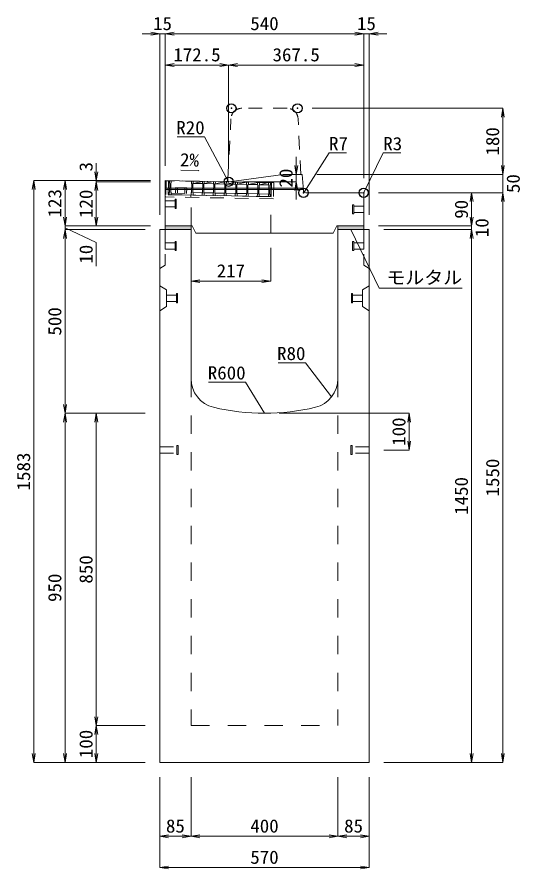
# Model space of a CAD drawing. Units: millimetres at full size. Extents: x -1809 to 57027, y -20349 to 17321.
# Drawn here: x 42395 to 43764, y -10886 to -8568 of the extents above; entities that cross this region are included whole.
import ezdxf
from ezdxf.enums import TextEntityAlignment as Align

# ---------------------------------------------------------------- set-up
doc = ezdxf.new("R2010")
doc.units = ezdxf.units.MM
doc.header["$LTSCALE"] = 50
doc.header["$PDMODE"] = 32
doc.header["$PDSIZE"] = 25
doc.linetypes.add('USER1', pattern=[2, 1, -1])
doc.linetypes.add('USER2', pattern=[1.35, 0.75, -0.6])
for name, color, linetype, lineweight in [('インサート', 3, 'USER2', 9), ('グレーチング', 7, 'USER2', 9), ('モルタル', 7, 'Continuous', 9), ('受枠', 3, 'USER2', 9), ('寸法線', 7, 'Continuous', 13), ('引出線', 4, 'Continuous', 13), ('本体', 2, 'Continuous', 13), ('目地', 132, 'Continuous', 9)]:
    doc.layers.add(name, color=color, linetype=linetype, lineweight=lineweight)
doc.layers.add('作業エリア', color=11, linetype='Continuous')
doc.styles.add('ＭＳ 明朝', font='')
doc.styles.get('ＭＳ 明朝').set_extended_font_data('MS Mincho')

# ---------------------------------------------------------------- blocks, each defined once
blk = doc.blocks.new('open_arrow')
at = {"color": 0, "linetype": 'Continuous', "lineweight": -2}
blk.add_lwpolyline([(7.5, 1.25), (0, 0), (7.5, -1.25)], dxfattribs=at)

msp = doc.modelspace()

# ---------------------------------------------------------------- hatches: boundary and pattern name
at = {"layer": 'モルタル'}
for points in [[(42868.24, -9146.05), (42868.24, -9136.05), (42798.24, -9136.05), (42798.24, -9146.05)], [(43338.24, -9146.05), (43338.24, -9136.05), (43268.24, -9136.05), (43268.24, -9146.05)]]:
    msp.add_hatch(color=256, dxfattribs=at).paths.add_polyline_path(points)

# ---------------------------------------------------------------- linework, layer by layer
at = {"layer": 'インサート'}
for p, q in [((42828.24, -9063.55), (42825.24, -9063.55)), ((42825.24, -9063.55), (42825.24, -9088.55)), ((42828.24, -9088.55), (42828.24, -9063.55)), ((42798.24, -9067.55), (42825.24, -9067.55)), ((42798.24, -9067.55), (42798.24, -9084.55)), ((42798.24, -9084.55), (42825.24, -9084.55)), ((43308.24, -9078.55), (43311.24, -9078.55)), ((43308.24, -9103.55), (43308.24, -9078.55)), ((43311.24, -9078.55), (43311.24, -9103.55)), ((43338.24, -9082.55), (43311.24, -9082.55)), ((43338.24, -9082.55), (43338.24, -9099.55)), ((42825.24, -9088.55), (42828.24, -9088.55)), ((43311.24, -9103.55), (43308.24, -9103.55)), ((43338.24, -9099.55), (43311.24, -9099.55)), ((42828.24, -9178.55), (42825.24, -9178.55)), ((42825.24, -9178.55), (42825.24, -9203.55)), ((42828.24, -9203.55), (42828.24, -9178.55)), ((43308.24, -9178.55), (43311.24, -9178.55)), ((43308.24, -9203.55), (43308.24, -9178.55)), ((43311.24, -9178.55), (43311.24, -9203.55)), ((42798.24, -9182.55), (42825.24, -9182.55)), ((42798.24, -9182.55), (42798.24, -9199.55)), ((42798.24, -9199.55), (42825.24, -9199.55)), ((42825.24, -9203.55), (42828.24, -9203.55)), ((43311.24, -9203.55), (43308.24, -9203.55)), ((43338.24, -9182.55), (43311.24, -9182.55)), ((43338.24, -9199.55), (43311.24, -9199.55)), ((43338.24, -9182.55), (43338.24, -9199.55)), ((42801.44, -9324.55), (42828.44, -9324.55)), ((42801.44, -9324.55), (42801.44, -9341.55)), ((42801.44, -9341.55), (42828.44, -9341.55)), ((42831.44, -9320.55), (42828.44, -9320.55)), ((42828.44, -9320.55), (42828.44, -9345.55)), ((42831.44, -9345.55), (42831.44, -9320.55)), ((43305.04, -9320.55), (43308.04, -9320.55)), ((43305.04, -9345.55), (43305.04, -9320.55)), ((43308.04, -9320.55), (43308.04, -9345.55)), ((43335.04, -9324.55), (43308.04, -9324.55)), ((43335.04, -9341.55), (43308.04, -9341.55)), ((43335.04, -9324.55), (43335.04, -9341.55)), ((42828.44, -9345.55), (42831.44, -9345.55)), ((43308.04, -9345.55), (43305.04, -9345.55)), ((42829.24, -9758.55), (42829.24, -9733.55)), ((42829.24, -9733.55), (42833.24, -9733.55)), ((42833.24, -9758.55), (42833.24, -9733.55)), ((43303.24, -9733.55), (43307.24, -9733.55)), ((43303.24, -9733.55), (43303.24, -9758.55)), ((43307.24, -9733.55), (43307.24, -9758.55)), ((42783.24, -9737.55), (42829.24, -9737.55)), ((42783.24, -9754.55), (42783.24, -9737.55)), ((42783.24, -9754.55), (42829.24, -9754.55)), ((42833.24, -9758.55), (42829.24, -9758.55)), ((43307.24, -9758.55), (43303.24, -9758.55)), ((43353.24, -9737.55), (43307.24, -9737.55)), ((43353.24, -9754.55), (43307.24, -9754.55)), ((43353.24, -9737.55), (43353.24, -9754.55))]:
    msp.add_line(p, q, dxfattribs=at)
at = {"layer": 'グレーチング'}
for p, q in [((42809.53, -9013.27), (42809.41, -9019.27)), ((43084.48, -9018.59), (42809.53, -9013.27)), ((42814.53, -9013.37), (42814.41, -9019.37)), ((42869.52, -9014.43), (42869.4, -9020.43)), ((42874.52, -9014.53), (42874.4, -9020.53)), ((42874.4, -9020.53), (42899.51, -9015.01)), ((42899.51, -9015.01), (42899.4, -9021.01)), ((42904.51, -9015.11), (42904.39, -9021.11)), ((42904.39, -9021.11), (42929.51, -9015.59)), ((42929.51, -9015.59), (42929.39, -9021.59)), ((42934.51, -9015.69), (42934.39, -9021.69)), ((42934.39, -9021.69), (42959.5, -9016.17)), ((42959.5, -9016.17), (42959.38, -9022.17)), ((42964.5, -9016.27), (42964.38, -9022.27)), ((42964.38, -9022.27), (42989.49, -9016.76)), ((42989.49, -9016.76), (42989.38, -9022.75)), ((42994.49, -9016.85), (42994.38, -9022.85)), ((42994.38, -9022.85), (43019.49, -9017.34)), ((43019.49, -9017.34), (43019.37, -9023.33)), ((43024.49, -9017.43), (43024.37, -9023.43)), ((43024.37, -9023.43), (43049.48, -9017.92)), ((43049.48, -9017.92), (43049.37, -9023.92)), ((43054.48, -9018.01), (43054.37, -9024.01)), ((43054.37, -9024.01), (43079.48, -9018.5)), ((43079.48, -9018.5), (43079.36, -9024.5)), ((43084.48, -9018.59), (43084.36, -9024.59)), ((42809.41, -9019.27), (42810.39, -9020.29)), ((42810.39, -9020.29), (42809.93, -9044.29)), ((42813.39, -9020.35), (42812.93, -9044.34)), ((42814.41, -9019.37), (42813.39, -9020.35)), ((42826.67, -9032.11), (42826.38, -9047.1)), ((42826.67, -9032.11), (42856.66, -9032.69)), ((42831.67, -9032.2), (42831.38, -9047.2)), ((42851.66, -9032.59), (42851.37, -9047.59)), ((42856.66, -9032.69), (42856.37, -9047.68)), ((42869.4, -9020.43), (42870.38, -9021.45)), ((42870.38, -9021.45), (42869.92, -9045.45)), ((42873.38, -9021.51), (42872.92, -9045.5)), ((42874.4, -9020.53), (42873.38, -9021.51)), ((42874.4, -9020.53), (42899.4, -9021.01)), ((42899.4, -9021.01), (42900.38, -9022.03)), ((42900.38, -9022.03), (42899.91, -9046.03)), ((42903.38, -9022.09), (42902.91, -9046.09)), ((42904.39, -9021.11), (42903.38, -9022.09)), ((42904.39, -9021.11), (42929.39, -9021.59)), ((42929.39, -9021.59), (42930.37, -9022.61)), ((42930.37, -9022.61), (42929.91, -9046.61)), ((42933.37, -9022.67), (42932.91, -9046.67)), ((42934.39, -9021.69), (42933.37, -9022.67)), ((42934.39, -9021.69), (42959.38, -9022.17)), ((42959.38, -9022.17), (42960.36, -9023.19)), ((42960.36, -9023.19), (42959.9, -9047.19)), ((42963.36, -9023.25), (42962.9, -9047.25)), ((42964.38, -9022.27), (42963.36, -9023.25)), ((42964.38, -9022.27), (42989.38, -9022.75)), ((42989.38, -9022.75), (42990.36, -9023.77)), ((42990.36, -9023.77), (42989.89, -9047.77)), ((42993.36, -9023.83), (42992.89, -9047.83)), ((42994.38, -9022.85), (42993.36, -9023.83)), ((42994.38, -9022.85), (43019.37, -9023.33)), ((43019.37, -9023.33), (43020.35, -9024.35)), ((43020.35, -9024.35), (43019.89, -9048.35)), ((43023.35, -9024.41), (43022.89, -9048.41)), ((43024.37, -9023.43), (43023.35, -9024.41)), ((43024.37, -9023.43), (43049.37, -9023.92)), ((43049.37, -9023.92), (43050.35, -9024.93)), ((43050.35, -9024.93), (43049.88, -9048.93)), ((43053.35, -9024.99), (43052.88, -9048.99)), ((43054.37, -9024.01), (43053.35, -9024.99)), ((43054.37, -9024.01), (43079.36, -9024.5)), ((43079.36, -9024.5), (43080.34, -9025.51)), ((43080.34, -9025.51), (43079.88, -9049.51)), ((43083.34, -9025.57), (43082.88, -9049.57)), ((43084.36, -9024.59), (43083.34, -9025.57)), ((42808.79, -9051.26), (42808.91, -9045.27)), ((43083.74, -9056.59), (42808.79, -9051.26)), ((42808.91, -9045.27), (42809.93, -9044.29)), ((42813.91, -9045.36), (42812.93, -9044.34)), ((42813.79, -9051.36), (42813.91, -9045.36)), ((42813.88, -9046.86), (42868.87, -9047.93)), ((42868.78, -9052.43), (42868.9, -9046.43)), ((42868.9, -9046.43), (42869.92, -9045.45)), ((42872.92, -9045.5), (42899.91, -9046.03)), ((42873.9, -9046.52), (42872.92, -9045.5)), ((42873.78, -9052.52), (42873.9, -9046.52)), ((42898.78, -9053.01), (42898.89, -9047.01)), ((42898.89, -9047.01), (42899.91, -9046.03)), ((42903.89, -9047.1), (42902.91, -9046.09)), ((42902.91, -9046.09), (42929.91, -9046.61)), ((42903.78, -9053.1), (42903.89, -9047.1)), ((42928.77, -9053.59), (42928.89, -9047.59)), ((42928.89, -9047.59), (42929.91, -9046.61)), ((42933.89, -9047.68), (42932.91, -9046.67)), ((42932.91, -9046.67), (42959.9, -9047.19)), ((42933.77, -9053.68), (42933.89, -9047.68)), ((42958.76, -9054.17), (42958.88, -9048.17)), ((42958.88, -9048.17), (42959.9, -9047.19)), ((42963.88, -9048.27), (42962.9, -9047.25)), ((42962.9, -9047.25), (42989.89, -9047.77)), ((42963.76, -9054.26), (42963.88, -9048.27)), ((42988.76, -9054.75), (42988.88, -9048.75)), ((42988.88, -9048.75), (42989.89, -9047.77)), ((42993.87, -9048.85), (42992.89, -9047.83)), ((42992.89, -9047.83), (43019.89, -9048.35)), ((42993.76, -9054.84), (42993.87, -9048.85)), ((43018.75, -9055.33), (43018.87, -9049.33)), ((43018.87, -9049.33), (43019.89, -9048.35)), ((43023.87, -9049.43), (43022.89, -9048.41)), ((43022.89, -9048.41), (43049.88, -9048.93)), ((43023.75, -9055.43), (43023.87, -9049.43)), ((43048.75, -9055.91), (43048.86, -9049.91)), ((43048.86, -9049.91), (43049.88, -9048.93)), ((43052.88, -9048.99), (43079.88, -9049.51)), ((43053.86, -9050.01), (43052.88, -9048.99)), ((43053.75, -9056.01), (43053.86, -9050.01)), ((43078.74, -9056.49), (43078.86, -9050.49)), ((43078.86, -9050.49), (43079.88, -9049.51)), ((43083.86, -9050.59), (43082.88, -9049.57)), ((43083.74, -9056.59), (43083.86, -9050.59))]:
    msp.add_line(p, q, dxfattribs=at)
at = {"layer": 'モルタル'}
for points in [[(42798.24, -9136.05), (42868.24, -9136.05), (42868.24, -9146.05), (42798.24, -9146.05)], [(43268.24, -9136.05), (43338.24, -9136.05), (43338.24, -9146.05), (43268.24, -9146.05)]]:
    msp.add_lwpolyline(points, close=True, dxfattribs=at)
at = {"layer": '作業エリア'}
for p in [(42978.24, -8816.05), (43158.24, -8816.05), (42970.74, -9016.05), (43174.49, -9046.05), (43338.24, -9046.05)]:
    msp.add_point(p, dxfattribs=at)
at = {"layer": '受枠'}
for p, q in [((42800.53, -9013.1), (42799.68, -9057.09)), ((43093.48, -9018.77), (42800.53, -9013.1)), ((42806.53, -9013.21), (42805.79, -9051.21)), ((43087.48, -9018.65), (43086.74, -9056.64)), ((43093.48, -9018.77), (43092.62, -9062.76)), ((43092.62, -9062.76), (42799.68, -9057.09)), ((42805.79, -9051.21), (43086.74, -9056.64)), ((42867.78, -9052.41), (42867.67, -9058.41))]:
    msp.add_line(p, q, dxfattribs=at)
at = {"layer": '寸法線'}
for p, q in [((42846.24, -8613.38), (42735.24, -8613.38)), ((42783.24, -9106.03), (42783.24, -8613.38)), ((42798.24, -8613.38), (43338.24, -8613.38)), ((42798.24, -8973.03), (42798.24, -8613.38)), ((42798.24, -8973.03), (42798.24, -8613.38)), ((43290.24, -8613.38), (43401.24, -8613.38)), ((43338.24, -9006.03), (43338.24, -8613.38)), ((43338.24, -9006.03), (43338.24, -8613.38)), ((43353.24, -9106.03), (43353.24, -8613.38)), ((42970.74, -8698.38), (42798.24, -8698.38)), ((42798.24, -8973.03), (42798.24, -8698.38)), ((42970.74, -8976.03), (42970.74, -8698.38)), ((42970.74, -8698.38), (43338.24, -8698.38)), ((42970.74, -8976.03), (42970.74, -8698.38)), ((43338.24, -9006.03), (43338.24, -8698.38)), ((43198.26, -8816.05), (43717.02, -8816.05)), ((43717.02, -8996.05), (43717.02, -8816.05)), ((43154.6, -9064.05), (43154.6, -8948.05)), ((43717.02, -8948.05), (43717.02, -9094.05)), ((42610.3, -8965.05), (42610.3, -9064.05)), ((42440.3, -10596.05), (42440.3, -9013.05)), ((42758.22, -9013.05), (42440.3, -9013.05)), ((42525.3, -9013.05), (42525.3, -9136.05)), ((42758.22, -9013.05), (42525.3, -9013.05)), ((42758.22, -9013.05), (42610.3, -9013.05)), ((42758.22, -9016.05), (42610.3, -9016.05)), ((42610.3, -9016.05), (42610.3, -9136.05)), ((42758.22, -9016.05), (42610.3, -9016.05)), ((43010.76, -9016.05), (43154.6, -9016.05)), ((43154.6, -8996.05), (43158.76, -8996.05)), ((43210.76, -8996.05), (43717.02, -8996.05)), ((43210.76, -8996.05), (43717.02, -8996.05)), ((43378.26, -9046.05), (43632.02, -9046.05)), ((43378.26, -9046.05), (43717.02, -9046.05)), ((43378.26, -9046.05), (43717.02, -9046.05)), ((43632.02, -9046.05), (43632.02, -9136.05)), ((43717.02, -9046.05), (43717.02, -10596.05)), ((42525.3, -9088.05), (42525.3, -9194.05)), ((43632.02, -9088.05), (43632.02, -9194.05)), ((42758.22, -9136.05), (42525.3, -9136.05)), ((42758.22, -9136.05), (42525.3, -9136.05)), ((42525.3, -9141.05), (42610.51, -9181.26)), ((42743.22, -9146.05), (42525.3, -9146.05)), ((42525.3, -9146.05), (42525.3, -9646.05)), ((42743.22, -9146.05), (42525.3, -9146.05)), ((42758.22, -9136.05), (42610.3, -9136.05)), ((43378.26, -9136.05), (43632.02, -9136.05)), ((43378.26, -9136.05), (43632.02, -9136.05)), ((43393.26, -9146.05), (43632.02, -9146.05)), ((43393.26, -9146.05), (43632.02, -9146.05)), ((43632.02, -9146.05), (43632.02, -10596.05)), ((42610.51, -9181.26), (42610.51, -9245.32)), ((43085.24, -9196.07), (43085.24, -9286.56)), ((42868.24, -9286.56), (43085.24, -9286.56)), ((42743.22, -9646.05), (42525.3, -9646.05)), ((42525.3, -10596.05), (42525.3, -9646.05)), ((42743.22, -9646.05), (42525.3, -9646.05)), ((42610.3, -9646.05), (42610.3, -10496.05)), ((42743.22, -9646.05), (42610.3, -9646.05)), ((43108.26, -9646.05), (43462.02, -9646.05)), ((43462.02, -9646.05), (43462.02, -9746.05)), ((43393.26, -9746.05), (43462.02, -9746.05)), ((42743.22, -10496.05), (42610.3, -10496.05)), ((42610.3, -10496.05), (42610.3, -10596.05)), ((42743.22, -10496.05), (42610.3, -10496.05)), ((42743.22, -10596.05), (42440.3, -10596.05)), ((42743.22, -10596.05), (42525.3, -10596.05)), ((42743.22, -10596.05), (42610.3, -10596.05)), ((43393.26, -10596.05), (43632.02, -10596.05)), ((43393.26, -10596.05), (43717.02, -10596.05)), ((42783.24, -10636.07), (42783.24, -10797.21)), ((42783.24, -10636.07), (42783.24, -10882.21)), ((42868.24, -10636.07), (42868.24, -10797.21)), ((42868.24, -10636.07), (42868.24, -10797.21)), ((43268.24, -10636.07), (43268.24, -10797.21)), ((43268.24, -10636.07), (43268.24, -10797.21)), ((43353.24, -10636.07), (43353.24, -10797.21)), ((43353.24, -10636.07), (43353.24, -10882.21)), ((42783.24, -10797.21), (42868.24, -10797.21)), ((42868.24, -10797.21), (43268.24, -10797.21)), ((43268.24, -10797.21), (43353.24, -10797.21)), ((42783.24, -10882.21), (43353.24, -10882.21))]:
    msp.add_line(p, q, dxfattribs=at)
at = {"layer": '引出線'}
for points in [[(42970.74, -9016.01), (42905.34, -8893.94), (42830.67, -8893.94)], [(43176.22, -9044.19), (43243.97, -8937.41), (43291.9, -8937.41)], [(43337.36, -9046.93), (43391.52, -8937.41), (43439.25, -8937.41)], [(42889.27, -8985.86), (42840.53, -8984.89), (42889.27, -8985.86)], [(43303.24, -9146.05), (43379.95, -9305.82), (43605.87, -9305.82)], [(43251, -9601.63), (43179.74, -9508.52), (43105.07, -9508.52)], [(43068.24, -9646.05), (43016.88, -9561.3), (42915.87, -9561.3)]]:
    msp.add_lwpolyline(points, dxfattribs=at)
at = {"layer": '本体', "linetype": 'USER2', "lineweight": 9}
for p, q in [((43129.7, -8816.05), (43006.78, -8816.05)), ((42968.57, -9009.4), (42976.82, -8844.56)), ((43167.24, -8996.05), (43159.67, -8844.56)), ((42798.24, -9146.05), (42798.24, -9243.05)), ((43338.24, -9146.05), (43338.24, -9243.05)), ((42798.24, -9243.05), (42783.24, -9252.55)), ((43338.24, -9243.05), (43353.24, -9252.55))]:
    msp.add_line(p, q, dxfattribs=at)
at = {"layer": '本体'}
for p, q in [((42798.24, -9136.05), (42798.24, -9013.05)), ((42953.24, -9016.05), (42798.24, -9013.05)), ((42953.24, -9016.05), (42969.4, -9016.05)), ((43118.74, -8996.05), (42972.07, -9015.87)), ((43170.74, -8996.05), (43118.74, -8996.05)), ((43174.01, -9039.58), (43170.74, -8996.05)), ((43335.24, -9046.05), (43180.99, -9046.05)), ((43338.24, -9136.05), (43338.24, -9049.05)), ((42783.24, -9146.05), (42783.24, -10596.05)), ((42868.24, -9146.05), (42783.24, -9146.05)), ((42871.24, -9136.05), (42798.24, -9136.05)), ((42868.24, -9146.05), (42868.24, -9552.02)), ((42871.24, -9136.05), (42881.24, -9156.05)), ((43255.24, -9156.05), (42881.24, -9156.05)), ((43265.24, -9136.05), (43255.24, -9156.05)), ((43338.24, -9136.05), (43265.24, -9136.05)), ((43268.24, -9552.02), (43268.24, -9146.05)), ((43353.24, -9146.05), (43268.24, -9146.05)), ((43353.24, -10596.05), (43353.24, -9146.05)), ((42783.24, -10596.05), (43353.24, -10596.05))]:
    msp.add_line(p, q, dxfattribs=at)
at = {"layer": '本体', "linetype": 'USER1'}
for p, q in [((42868.24, -9136.05), (42868.24, -9052.42)), ((43085.24, -9156.05), (43085.24, -9056.62))]:
    msp.add_line(p, q, dxfattribs=at)
at = {"layer": '本体', "lineweight": 9}
for p, q in [((42783.24, -9299.05), (42801.44, -9310.55)), ((42801.44, -9310.55), (42801.44, -9355.55)), ((43353.24, -9299.05), (43335.04, -9310.55)), ((43335.04, -9310.55), (43335.04, -9355.55)), ((42783.24, -9367.05), (42801.44, -9355.55)), ((43353.24, -9367.05), (43335.04, -9355.55))]:
    msp.add_line(p, q, dxfattribs=at)
at = {"layer": '本体', "linetype": 'USER1', "lineweight": 15}
for p, q in [((42868.24, -9552.02), (42868.24, -10496.05)), ((43268.24, -9552.02), (43268.24, -10496.05)), ((42868.24, -10496.05), (43268.24, -10496.05))]:
    msp.add_line(p, q, dxfattribs=at)
at = {"layer": '本体', "linetype": 'USER2', "lineweight": 9}
for centre, radius, start, end in [((43006.78, -8846.05), 30, 90, 177.13759), ((43129.7, -8846.05), 30, 2.86241, 90), ((42961.58, -9009.05), 7, 270, 357.13759)]:
    msp.add_arc(centre, radius, start, end, dxfattribs=at)
at = {"layer": '本体'}
for centre, radius, start, end in [((42969.4, -8996.05), 20, 270, 277.69605), ((43180.99, -9039.05), 7, 184.28915, 270), ((43335.24, -9049.05), 3, 0, 90), ((42948.24, -9552.02), 80, 180, 256.65764), ((43188.24, -9552.02), 80, 283.34236, 0), ((43068.24, -9046.05), 600, 256.65764, 283.34236)]:
    msp.add_arc(centre, radius, start, end, dxfattribs=at)
at = {"layer": '目地'}
for p, q in [((42798.24, -9033.05), (43173.52, -9033.05)), ((42798.24, -9037.05), (43173.82, -9037.05))]:
    msp.add_line(p, q, dxfattribs=at)

# ---------------------------------------------------------------- block references
at = {"layer": '寸法線', "xscale": 3.2, "yscale": 3.2}
for p, rotation in [((42783.24, -8613.38), 180), ((43338.24, -8613.38), 180), ((43338.24, -8613.38), 180), ((42970.74, -8698.38), 180), ((43338.24, -8698.38), 180), ((43717.02, -8816.05), 270), ((43154.6, -8996.05), 90), ((43717.02, -8996.05), 90), ((43717.02, -8996.05), 90), ((42610.3, -9013.05), 90), ((42440.3, -9013.05), 270), ((42525.3, -9013.05), 270), ((42610.3, -9016.05), 270), ((42610.3, -9016.05), 270), ((43154.6, -9016.05), 270), ((43632.02, -9046.05), 270), ((43717.02, -9046.05), 270), ((43717.02, -9046.05), 270), ((42525.3, -9136.05), 90), ((42525.3, -9136.05), 90), ((42610.3, -9136.05), 90), ((43632.02, -9136.05), 90), ((43632.02, -9136.05), 90), ((42525.3, -9146.05), 270), ((42525.3, -9146.05), 270), ((43632.02, -9146.05), 270), ((43632.02, -9146.05), 270), ((43085.24, -9286.56), 180), ((42525.3, -9646.05), 90), ((42525.3, -9646.05), 270), ((42610.3, -9646.05), 270), ((43462.02, -9646.05), 270), ((43462.02, -9746.05), 90), ((42610.3, -10496.05), 90), ((42610.3, -10496.05), 270), ((42440.3, -10596.05), 90), ((42525.3, -10596.05), 90), ((42610.3, -10596.05), 90), ((43632.02, -10596.05), 90), ((43717.02, -10596.05), 90), ((42868.24, -10797.21), 180), ((43268.24, -10797.21), 180), ((43353.24, -10797.21), 180), ((43353.24, -10882.21), 180)]:
    msp.add_blockref('open_arrow', p, dxfattribs=dict(at, rotation=rotation))
for p in [(42798.24, -8613.38), (42798.24, -8613.38), (43353.24, -8613.38), (42798.24, -8698.38), (42970.74, -8698.38), (42868.24, -9286.56), (42783.24, -10797.21), (42868.24, -10797.21), (43268.24, -10797.21), (42783.24, -10882.21)]:
    msp.add_blockref('open_arrow', p, dxfattribs=at)
at = {"layer": '引出線', "xscale": 0.0533, "yscale": 0.0533}
for p, rotation in [((42889.27, -8985.86), 178.9), ((42970.74, -9016.01), 118.2), ((43176.22, -9044.19), 57.6), ((43337.36, -9046.93), 63.7), ((43303.24, -9146.05), 295.6), ((43251, -9601.63), 127.4), ((43068.24, -9646.05), 121.2)]:
    msp.add_blockref('open_arrow', p, dxfattribs=dict(at, rotation=rotation))

# ---------------------------------------------------------------- texts
at = {"layer": '寸法線', "style": 'ＭＳ 明朝', "width": 1.05}
for s, p in [('15', (42790.74, -8585.36)), ('540', (43068.24, -8585.36)), ('15', (43345.74, -8585.36)), ('172.5', (42884.49, -8670.36)), ('367.5', (43154.49, -8670.36)), ('217', (42976.74, -9258.54)), ('85', (42825.74, -10769.19)), ('400', (43068.24, -10769.19)), ('85', (43310.74, -10769.19)), ('570', (43068.24, -10854.19))]:
    msp.add_text(s, height=36.03, dxfattribs=at).set_placement(p, align=Align.MIDDLE_CENTER)
for s, p in [('180', (43689, -8906.05)), ('3', (42582.3, -8975.23)), ('20', (43126.58, -9006.05)), ('50', (43745.04, -9021.05)), ('123', (42497.28, -9074.55)), ('120', (42582.28, -9076.05)), ('90', (43604, -9091.05)), ('10', (43660.04, -9141.05)), ('10', (42582.49, -9213.29)), ('500', (42497.28, -9396.05)), ('100', (43434, -9696.05)), ('1583', (42412.28, -9804.55)), ('1550', (43689, -9821.05)), ('1450', (43604, -9871.05)), ('850', (42582.28, -10071.05)), ('950', (42497.28, -10121.05)), ('100', (42582.28, -10546.05))]:
    msp.add_text(s, height=36.03, rotation=90, dxfattribs=at).set_placement(p, align=Align.MIDDLE_CENTER)
at = {"layer": '引出線', "style": 'ＭＳ 明朝', "width": 1.05}
for s, p in [('R20', (42905.34, -8850.74)), ('R80', (43179.74, -9465.32)), ('R600', (43016.88, -9518.1))]:
    msp.add_text(s, height=36.03, dxfattribs=at).set_placement(p, align=Align.TOP_RIGHT)
for s, p in [('R7', (43243.97, -8894.21)), ('R3', (43391.52, -8894.21)), ('モルタル', (43399.95, -9258.72))]:
    msp.add_text(s, height=36.03, dxfattribs=at).set_placement(p, align=Align.TOP_LEFT)
msp.add_text('2%', height=36.03, rotation=358.854, dxfattribs=at).set_placement((42890.21, -8938.97), align=Align.TOP_RIGHT)

doc.saveas('drawing.dxf')
